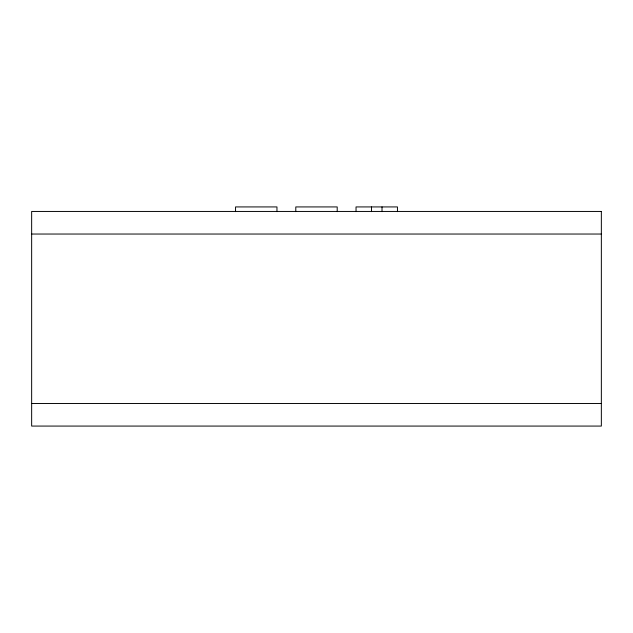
<?xml version="1.0" encoding="UTF-8"?>
<svg xmlns="http://www.w3.org/2000/svg" width="633" height="633" viewBox="0 0 633 633"><rect width="100%" height="100%" fill="white"/><g stroke="black" fill="none" stroke-linecap="round" stroke-linejoin="round"><path stroke-width="0.95" d="M31.65 234.036L601.35 234.036M31.65 403.482L601.35 403.482M397.453 211.636L397.453 206.928L356.039 206.928L356.039 211.636M382.016 206.928L382.016 211.636M371.476 206.928L371.476 211.636M337.207 211.636L337.207 206.928L295.793 206.928L295.793 211.636M276.961 211.636L276.961 206.928L235.547 206.928L235.547 211.636M601.35 211.446L31.65 211.446L31.65 426.072L601.35 426.072L601.35 211.446"/></g></svg>
